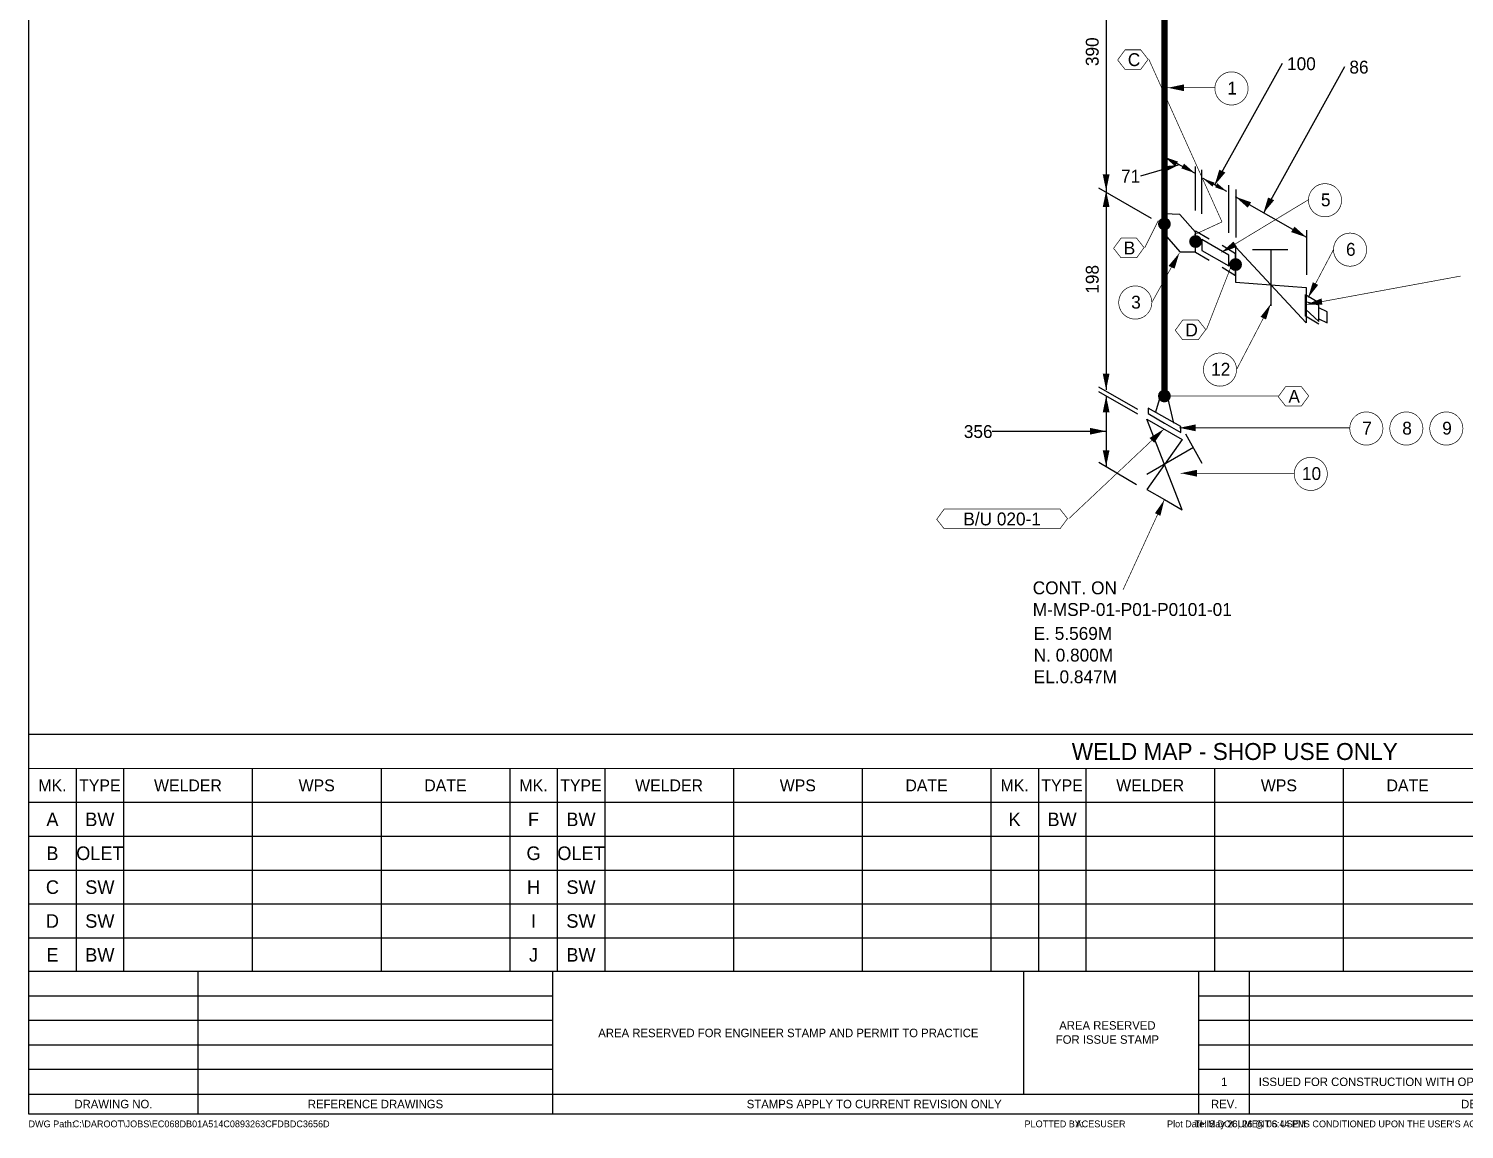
# Model space of a CAD drawing. Extents: x -4 to 431, y -3 to 272.
# Drawn here: x 0 to 211.9, y -2.3 to 160.2 of the extents above; entities that cross this region are included whole.
import ezdxf
from ezdxf.enums import TextEntityAlignment as Align

# ---------------------------------------------------------------- set-up
doc = ezdxf.new("R2010")
doc.units = 0
doc.header["$LTSCALE"] = 10
doc.layers.get('0').update_dxf_attribs({"lineweight": 0})
doc.layers.get('DEFPOINTS').update_dxf_attribs({"color": 9})
for name, color, linetype in [('BOM', 7, 'Continuous'), ('DIMENSION', 40, 'Continuous'), ('INTERNAL', 3, 'Continuous'), ('PIPE', 7, 'Continuous'), ('TEXT2', 3, 'Continuous'), ('Title Block', 255, 'Continuous'), ('TITLE BLOCK-TEXT', 12, 'Continuous'), ('WELDS', 7, 'Continuous')]:
    doc.layers.add(name, color=color, linetype=linetype)
doc.styles.add('framdcn', font='', dxfattribs={"height": 2.5})
doc.styles.add('Scovan Standard', font='', dxfattribs={"height": 2.5})
doc.styles.get("Standard").update_dxf_attribs({"font": ''})
doc.styles.get('framdcn').set_extended_font_data('Franklin Gothic Medium Cond')
doc.styles.get('Scovan Standard').set_extended_font_data('Franklin Gothic Medium Cond')
doc.styles.get('Standard').set_extended_font_data('Franklin Gothic Medium Cond')

# ---------------------------------------------------------------- blocks, each defined once
blk = doc.blocks.new('tt-sv-iso-db')
at = {"lineweight": 0}
blk.add_line((-421.89, -217.17), (-65.94, -217.17), dxfattribs=at)
for p, q in [((-414.89, -217.17), (-414.89, -247.17)), ((-407.89, -217.17), (-407.89, -247.17)), ((-388.89, -217.17), (-388.89, -247.17)), ((-369.89, -217.17), (-369.89, -247.17)), ((-350.89, -217.17), (-350.89, -247.17)), ((-343.89, -217.17), (-343.89, -247.17)), ((-336.89, -217.17), (-336.89, -247.17)), ((-317.89, -217.17), (-317.89, -247.17)), ((-298.89, -217.17), (-298.89, -247.17)), ((-279.89, -217.17), (-279.89, -247.17)), ((-272.89, -217.17), (-272.89, -247.17)), ((-265.89, -217.17), (-265.89, -247.17)), ((-246.89, -217.17), (-246.89, -247.17)), ((-227.89, -217.17), (-227.89, -247.17)), ((-421.89, -222.17), (-65.94, -222.17)), ((-421.89, -227.17), (-65.94, -227.17)), ((-421.89, -232.17), (-65.94, -232.17)), ((-421.89, -237.17), (-65.94, -237.17)), ((-421.89, -242.17), (-65.94, -242.17))]:
    blk.add_line(p, q)
at = {"color": 255}
blk.add_lwpolyline([(0, -212.17), (-421.89, -212.17)], dxfattribs=at)
at = {"layer": 'BOM', "color": 3, "style": 'framdcn'}
blk.add_text('WELD MAP - SHOP USE ONLY', height=2.5, dxfattribs=at).set_placement((-243.91, -214.67), align=Align.MIDDLE_CENTER)
at = {"layer": 'BOM', "style": 'framdcn'}
for s, p in [('MK.', (-418.39, -219.67)), ('TYPE', (-411.39, -219.67)), ('WELDER', (-398.39, -219.67)), ('WPS', (-379.39, -219.67)), ('DATE', (-360.39, -219.67)), ('MK.', (-347.39, -219.67)), ('TYPE', (-340.39, -219.67)), ('WELDER', (-327.39, -219.67)), ('WPS', (-308.39, -219.67)), ('DATE', (-289.39, -219.67)), ('MK.', (-276.39, -219.67)), ('TYPE', (-269.39, -219.67)), ('WELDER', (-256.39, -219.67)), ('WPS', (-237.39, -219.67)), ('DATE', (-218.39, -219.67))]:
    blk.add_text(s, height=1.75, dxfattribs=at).set_placement(p, align=Align.MIDDLE_CENTER)
at = {"layer": 'TITLE BLOCK-TEXT', "color": 210, "style": 'Scovan Standard'}
for tag, p in [('CN', (-57.69, -221.76)), ('MOD_NO', (-41.21, -221.76)), ('INSULATION', (-49.45, -229.02)), ('PAINT', (-16.49, -229.02)), ('LN', (-32.97, -236.28)), ('CLIENTDWGNO', (-32.97, -243.54))]:
    blk.add_attdef(tag, text='', height=2, dxfattribs=at).set_placement(p, align=Align.MIDDLE_CENTER)
at = {"layer": 'TITLE BLOCK-TEXT', "color": 210, "lineweight": 30, "flags": 104}
blk.add_attdef('WPS', text='', height=2, dxfattribs=at).set_placement((-16.43, -221.76), align=Align.MIDDLE_CENTER)
blk = doc.blocks.new('PADX-TBD')
at = {"layer": 'DEFPOINTS', "color": 9}
blk.add_line((293.73, 5.9), (293.73, 42.04), dxfattribs=at)
at = {"layer": 'Title Block', "color": 255}
for p, q in [((0, 0), (0, 536.37)), ((843.77, 42.04), (0, 42.04)), ((154.7, 0), (154.7, 42.04)), ((345.33, 0), (345.33, 42.04)), ((0, 5.9), (574.82, 5.9)), ((843.77, 0), (0, 0))]:
    blk.add_line(p, q, dxfattribs=at)
at = {"layer": 'Title Block', "color": 9}
for p, q in [((50, 0), (50, 42.04)), ((360.35, 0), (360.35, 42.04)), ((154.7, 34.81), (0, 34.81)), ((574.82, 34.81), (345.33, 34.81)), ((154.7, 27.58), (0, 27.58)), ((574.82, 27.58), (345.33, 27.58)), ((154.7, 20.35), (0, 20.35)), ((574.82, 20.35), (345.33, 20.35)), ((154.7, 13.13), (0, 13.13)), ((574.82, 13.13), (345.33, 13.13))]:
    blk.add_line(p, q, dxfattribs=at)
at = {"layer": 'DEFPOINTS', "color": 9, "style": 'Scovan Standard'}
blk.add_text('AREA RESERVED FOR ENGINEER STAMP AND PERMIT TO PRACTICE', height=2.5, dxfattribs=at).set_placement((224.21, 23.95), align=Align.MIDDLE_CENTER)
at = {"layer": 'DEFPOINTS', "color": 9, "insert": (336.43, 27.42), "char_height": 2.5, "attachment_point": 3, "style": 'Scovan Standard'}
blk.add_mtext_dynamic_manual_height_columns('\\pxqc;AREA RESERVED FOR ISSUE STAMP', width=36.1208, gutter_width=12.5, heights=[0], dxfattribs=at)
at = {"layer": 'TITLE BLOCK-TEXT', "color": 7, "style": 'Scovan Standard'}
for s, p in [('DRAWING NO.', (25, 2.95)), ('REFERENCE DRAWINGS', (102.35, 2.95)), ('REV.', (352.84, 2.95)), ('DESCRIPTION', (434.19, 2.95))]:
    blk.add_text(s, height=2.5, dxfattribs=at).set_placement(p, align=Align.MIDDLE)
blk.add_text('STAMPS APPLY TO CURRENT REVISION ONLY ', height=2.5, dxfattribs=at).set_placement((250.01, 2.95), align=Align.MIDDLE_CENTER)
at = {"layer": 'TITLE BLOCK-TEXT', "color": 12, "style": 'Scovan Standard'}
for s, p in [('DWG Path:', (-0.06, -2.9)), ('PLOTTED BY:', (293.91, -2.9)), ('Plot Date:', (335.98, -2.9))]:
    blk.add_text(s, height=2, dxfattribs=at).set_placement(p, align=Align.MIDDLE_LEFT)
blk.add_text("THIS DOCUMENT'S USE IS CONDITIONED UPON THE USER'S AGREEMENT NOT TO USE, DISCLOSE OR OTHERWISE DISSEMINATE DOCUMENT, IN WHOLE OR IN PART, FOR ANY PURPOSE EXCEPT AS SPECIFICALLY INTENDED BY SCOVAN INC. ANY PRINTED VERSION OF THIS DOCUMENT IS A COPY AND IS NOT A REPRESENTATION OF THE ORIGINALLY AUTHENTICATED DOCUMENT.", height=2, dxfattribs=at).set_placement((843.77, -2.9), align=Align.MIDDLE_RIGHT)
at = {"layer": 'TITLE BLOCK-TEXT', "color": 12, "style": 'Scovan Standard', "flags": 8}
for tag, p in [('REF_5', (25, 38.42)), ('REV_5', (352.84, 38.42)), ('PROJECT5', (504.32, 38.42)), ('DATE5', (525.83, 38.42)), ('BY5', (542.96, 38.42)), ('CHK5', (555.71, 38.42)), ('PE5', (568.45, 38.42)), ('REF_4', (25, 31.19)), ('REV_4', (352.84, 31.19)), ('PROJECT4', (504.32, 31.19)), ('DATE4', (525.83, 31.19)), ('BY4', (542.96, 31.19)), ('CHK4', (555.71, 31.19)), ('PE4', (568.45, 31.19)), ('REF_3', (25, 23.97)), ('REV_3', (352.84, 23.97)), ('PROJECT3', (504.32, 23.97)), ('DATE3', (525.83, 23.97)), ('BY3', (542.96, 23.97)), ('CHK3', (555.71, 23.97)), ('PE3', (568.45, 23.97)), ('REF_2', (25, 16.74)), ('REV_2', (352.84, 16.74)), ('PROJECT2', (504.32, 16.74)), ('DATE2', (525.83, 16.74)), ('BY2', (542.96, 16.74)), ('CHK2', (555.71, 16.74)), ('PE2', (568.45, 16.74)), ('REF_1', (25, 9.51)), ('REV_1', (352.84, 9.51)), ('PROJECT1', (504.32, 9.51)), ('DATE1', (525.83, 9.51)), ('BY1', (542.96, 9.51)), ('CHK1', (555.71, 9.51)), ('PE1', (568.45, 9.51))]:
    blk.add_attdef(tag, text='', height=2.5, dxfattribs=at).set_placement(p, align=Align.MIDDLE_CENTER)
for tag, height, p in [('REF_5_DESC', 2.5, (52.27, 38.42)), ('REV_5_DESC', 2.5, (363.04, 38.42)), ('REF_4_DESC', 2.5, (52.27, 31.19)), ('REV_4_DESC', 2.5, (363.04, 31.19)), ('REF_3_DESC', 2.5, (52.27, 23.97)), ('REV_3_DESC', 2.5, (363.04, 23.97)), ('REF_2_DESC', 2.5, (52.27, 16.74)), ('REV_2_DESC', 2.5, (363.04, 16.74)), ('REF_1_DESC', 2.5, (52.27, 9.51)), ('REV_1_DESC', 2.5, (363.04, 9.51)), ('PATH', 2, (13, -2.9)), ('USER_PLOTTED', 2, (309, -2.9)), ('PLOT_DATE', 2, (348, -2.9))]:
    blk.add_attdef(tag, text='', height=height, dxfattribs=at).set_placement(p, align=Align.MIDDLE_LEFT)
at = {"layer": 'TITLE BLOCK-TEXT', "color": 12, "style": 'Scovan Standard'}
for tag, p in [('TITLE1', (747.45, 37.28)), ('LSD', (747.45, 31.28)), ('TITLE2', (747.45, 25.28)), ('TITLE3', (747.45, 19.28)), ('CLIENTDRAWINGNO', (686.57, 5.99)), ('RN', (838.5, 5.99))]:
    blk.add_attdef(tag, text='', height=4, dxfattribs=at).set_placement(p, align=Align.MIDDLE_CENTER)
at = {"layer": 'TITLE BLOCK-TEXT', "color": 210, "style": 'Scovan Standard', "flags": 8}
blk.add_attdef('DWGNO', text='', height=4, dxfattribs=at).set_placement((777.51, 5.99), align=Align.MIDDLE_CENTER)
blk = doc.blocks.new('block1')
at = {"layer": 'TEXT2'}
blk.add_hatch(color=256, dxfattribs=at).paths.add_polyline_path([(0, 0), (-0.6, -2.4), (-1.4, -2)])
at = {"layer": 'TEXT2', "linetype": 'ByBlock', "const_width": 0.1, "flags": 128}
blk.add_lwpolyline([(-6.1, -13.3), (0, 0)], dxfattribs=at)
blk = doc.blocks.new('block2')
at = {"layer": 'TEXT2', "style": 'framdcn'}
for s, p in [('E. 5.569M', (0, 0)), ('N. 0.800M', (0, -3.2)), ('EL.0.847M', (0, -6.4))]:
    blk.add_text(s, height=1.9, dxfattribs=at).set_placement(p)
blk = doc.blocks.new('block3')
at = {"layer": 'TEXT2'}
blk.add_hatch(color=256, dxfattribs=at).paths.add_polyline_path([(0, 0), (2.4, 0.5), (2.4, -0.5)])
at = {"layer": 'TEXT2', "linetype": 'ByBlock', "const_width": 0.1, "flags": 128}
blk.add_lwpolyline([(16.8, 0), (0, 0)], dxfattribs=at)
blk = doc.blocks.new('block4')
at = {"layer": 'TEXT2'}
blk.add_hatch(color=256, dxfattribs=at).paths.add_polyline_path([(0, 0), (2.4, 0.5), (2.4, -0.5)])
at = {"layer": 'TEXT2', "linetype": 'ByBlock', "const_width": 0.1, "flags": 128}
blk.add_lwpolyline([(25.2, 0), (0, 0)], dxfattribs=at)
blk = doc.blocks.new('block5')
at = {"layer": 'TEXT2'}
blk.add_hatch(color=256, dxfattribs=at).paths.add_polyline_path([(0, 0), (-0.7, -2.3), (-1.6, -1.9)])
at = {"layer": 'TEXT2', "linetype": 'ByBlock', "const_width": 0.1, "flags": 128}
blk.add_lwpolyline([(-4, -7.2), (0, 0)], dxfattribs=at)
blk = doc.blocks.new('block6')
at = {"layer": 'TEXT2'}
blk.add_hatch(color=256, dxfattribs=at).paths.add_polyline_path([(0, 0), (1.8, 1.6), (2.3, 0.8)])
at = {"layer": 'TEXT2', "linetype": 'ByBlock', "const_width": 0.1, "flags": 128}
blk.add_lwpolyline([(12.9, 7.8), (0, 0)], dxfattribs=at)
blk = doc.blocks.new('block7')
at = {"layer": 'TEXT2'}
blk.add_hatch(color=256, dxfattribs=at).paths.add_polyline_path([(0, 0), (-0.7, -2.3), (-1.5, -1.9)])
at = {"layer": 'TEXT2', "linetype": 'ByBlock', "const_width": 0.1, "flags": 128}
blk.add_lwpolyline([(-5, -9.6), (0, 0)], dxfattribs=at)
blk = doc.blocks.new('block8')
at = {"layer": 'TEXT2'}
blk.add_hatch(color=256, dxfattribs=at).paths.add_polyline_path([(0, 0), (2.3, 0.9), (2.4, 0)])
at = {"layer": 'TEXT2', "linetype": 'ByBlock', "const_width": 0.1, "flags": 128}
blk.add_lwpolyline([(22.8, 4.2), (0, 0)], dxfattribs=at)
blk = doc.blocks.new('block10')
at = {"layer": 'TEXT2'}
blk.add_hatch(color=256, dxfattribs=at).paths.add_polyline_path([(0, 0), (0.7, 2.3), (1.5, 1.9)])
at = {"layer": 'TEXT2', "linetype": 'ByBlock', "const_width": 0.1, "flags": 128}
blk.add_lwpolyline([(3.8, 7.2), (0, 0)], dxfattribs=at)
blk = doc.blocks.new('block11')
at = {"layer": 'TEXT2'}
blk.add_hatch(color=256, dxfattribs=at).paths.add_polyline_path([(0, 0), (2.4, 0.5), (2.4, -0.5)])
at = {"layer": 'TEXT2', "linetype": 'ByBlock', "const_width": 0.1, "flags": 128}
blk.add_lwpolyline([(7, 0), (0, 0)], dxfattribs=at)
blk = doc.blocks.new('block24')
at = {"layer": 'PIPE', "linetype": 'ByBlock', "flags": 128}
for points in [[(-2.6, 11.9), (2.6, 8.9)], [(2.6, -1.5), (-2.6, 11.9)], [(2.6, 8.9), (-2.6, 1.5)], [(3.1, 9.7), (5.5, 5.4)], [(4.3, 7.7), (-2.6, 3.7)], [(-2.6, 1.5), (0, 0)], [(0, 0), (2.6, -1.5)]]:
    blk.add_lwpolyline(points, dxfattribs=at)
at = {"flags": 1}
for tag in ['Tag', 'UCI', 'Pipe Ref', 'Description', 'Key']:
    blk.add_attdef(tag, (0, 0), '', height=1, dxfattribs=at)
blk = doc.blocks.new('block25')
at = {"layer": 'PIPE', "linetype": 'ByBlock', "flags": 128}
for points in [[(-0.5, 4.4), (-1.3, 1.6)], [(0.5, 3.8), (-0.5, 4.4)], [(-2.4, 2.2), (-2.4, 1.4)], [(2.4, -0.5), (-2.4, 2.2)], [(1.4, 0), (0.5, 3.8)], [(-2.4, 1.4), (0, 0)], [(0, 0), (2.4, -1.4)], [(2.4, -1.4), (2.4, -0.5)]]:
    blk.add_lwpolyline(points, dxfattribs=at)
at = {"flags": 1}
for tag in ['Tag', 'UCI', 'Pipe Ref', 'Description', 'Key']:
    blk.add_attdef(tag, (0, 0), '', height=1, dxfattribs=at)
blk = doc.blocks.new('block26')
at = {"layer": 'PIPE', "linetype": 'ByBlock', "const_width": 0.95, "flags": 128}
blk.add_lwpolyline([(0, 25.4), (0, 0)], dxfattribs=at)
at = {"flags": 1}
for tag in ['Tag', 'UCI', 'Pipe Ref', 'Description', 'Key']:
    blk.add_attdef(tag, (0, 0), '', height=1, dxfattribs=at)
blk = doc.blocks.new('block27')
at = {"layer": 'PIPE', "linetype": 'ByBlock', "flags": 128}
for points in [[(0, 1.5), (0, 0)], [(2.3, 1.4), (0, 1.5)], [(0, 0), (0, -1.5)], [(4.6, -1.2), (2.3, 1.4)], [(0, -1.5), (2.3, -4.1)], [(4.6, -1), (6.6, -2.2)], [(4.6, -4.2), (4.6, -1)], [(4.6, -4.1), (4.6, -1.2)], [(2.3, -4.1), (4.6, -4.1)], [(6.6, -5.4), (4.6, -4.2)]]:
    blk.add_lwpolyline(points, dxfattribs=at)
at = {"flags": 1}
for tag in ['Tag', 'UCI', 'Pipe Ref', 'Description', 'Key']:
    blk.add_attdef(tag, (0, 0), '', height=1, dxfattribs=at)
blk = doc.blocks.new('block28')
at = {"layer": 'PIPE', "linetype": 'ByBlock', "flags": 128}
for points in [[(0, 0.8), (0, 0)], [(4, -1.5), (0, 0.8)], [(0, 0), (0, -0.8)], [(0, -0.8), (4, -3.1)], [(4, -3.1), (4, -1.5)]]:
    blk.add_lwpolyline(points, dxfattribs=at)
at = {"flags": 1}
for tag in ['Tag', 'UCI', 'Pipe Ref', 'Description', 'Key']:
    blk.add_attdef(tag, (0, 0), '', height=1, dxfattribs=at)
blk = doc.blocks.new('block29')
at = {"layer": 'PIPE', "linetype": 'ByBlock', "flags": 128}
for points in [[(2, -1.2), (0, 0)], [(2, -0.2), (2, -2.8)], [(12.4, -11.4), (2, -0.2)], [(2, -4.4), (2, -1.2)], [(9.7, -0.6), (4.5, -0.6)], [(7.2, -0.6), (7.2, -8.9)], [(0, -3.2), (2, -4.4)], [(2, -2.8), (2, -5.4)], [(2, -5.4), (12.4, -6.2)], [(12.4, -6.2), (12.4, -11.4)], [(12.3, -7.2), (14.3, -8.4)], [(12.3, -10.4), (12.3, -7.2)], [(14.3, -11.6), (12.3, -10.4)]]:
    blk.add_lwpolyline(points, dxfattribs=at)
at = {"flags": 1}
for tag in ['Tag', 'UCI', 'Pipe Ref', 'Description', 'Key']:
    blk.add_attdef(tag, (0, 0), '', height=1, dxfattribs=at)
blk = doc.blocks.new('block30')
at = {"layer": 'PIPE', "linetype": 'ByBlock', "flags": 128}
for points in [[(0, 0.5), (0, 0)], [(2, 0), (0, 0.5)], [(0, 0), (0, -0.6)], [(2, -2.4), (2, 0)], [(0, -0.6), (2, -2.4)], [(3.2, -1), (2, -0.4)], [(2, -2), (3.2, -2.6)], [(3.2, -2.6), (3.2, -1)]]:
    blk.add_lwpolyline(points, dxfattribs=at)
at = {"flags": 1}
for tag in ['Tag', 'UCI', 'Pipe Ref', 'Description', 'Key']:
    blk.add_attdef(tag, (0, 0), '', height=1, dxfattribs=at)
blk = doc.blocks.new('block31')
at = {"layer": 'PIPE', "linetype": 'ByBlock', "const_width": 0.95, "flags": 128}
blk.add_lwpolyline([(0, 32.4), (0, 0)], dxfattribs=at)
at = {"flags": 1}
for tag in ['Tag', 'UCI', 'Pipe Ref', 'Description', 'Key']:
    blk.add_attdef(tag, (0, 0), '', height=1, dxfattribs=at)
blk = doc.blocks.new('block42')
at = {"layer": 'WELDS'}
h = blk.add_hatch(color=256, dxfattribs=at)
edge = h.paths.add_edge_path(flags=0)
edge.add_arc((0, 0), 0.95, 0, 360)
at = {"flags": 1}
for tag in ['Tag', 'UCI', 'Pipe Ref', 'Description', 'Key']:
    blk.add_attdef(tag, (0, 0), '', height=1, dxfattribs=at)
blk = doc.blocks.new('block43')
at = {"layer": 'WELDS'}
h = blk.add_hatch(color=256, dxfattribs=at)
edge = h.paths.add_edge_path(flags=0)
edge.add_arc((0, 0), 0.95, 0, 360)
at = {"flags": 1}
for tag in ['Tag', 'UCI', 'Pipe Ref', 'Description', 'Key']:
    blk.add_attdef(tag, (0, 0), '', height=1, dxfattribs=at)
blk = doc.blocks.new('block44')
at = {"layer": 'WELDS'}
h = blk.add_hatch(color=256, dxfattribs=at)
edge = h.paths.add_edge_path(flags=0)
edge.add_arc((0, 0), 0.95, 0, 360)
at = {"flags": 1}
for tag in ['Tag', 'UCI', 'Pipe Ref', 'Description', 'Key']:
    blk.add_attdef(tag, (0, 0), '', height=1, dxfattribs=at)
blk = doc.blocks.new('block45')
at = {"layer": 'WELDS'}
h = blk.add_hatch(color=256, dxfattribs=at)
edge = h.paths.add_edge_path(flags=0)
edge.add_arc((0, 0), 0.95, 0, 360)
at = {"flags": 1}
for tag in ['Tag', 'UCI', 'Pipe Ref', 'Description', 'Key']:
    blk.add_attdef(tag, (0, 0), '', height=1, dxfattribs=at)

msp = doc.modelspace()

# ---------------------------------------------------------------- hatches: boundary and pattern name
at = {"layer": 'DIMENSION'}
for points in [[(169.7, 140.1), (167.5, 139), (167.3, 139.9)], [(167.6, 141.3), (169.6, 140.6), (169.2, 139.9)], [(172.1, 138.9), (170.1, 139.6), (170.5, 140.3)], [(159, 136.3), (158.5, 138.7), (159.5, 138.7)], [(173.3, 138.1), (175, 137.5), (174.7, 136.9)], [(175, 137.1), (175.7, 139.4), (176.6, 139)], [(159, 136.3), (159.5, 133.9), (158.5, 133.9)], [(176.8, 136.2), (175.1, 136.8), (175.4, 137.4)], [(178.1, 135.4), (180.4, 134.6), (179.9, 133.8)], [(182.2, 133), (182.9, 135.3), (183.8, 134.9)], [(188.6, 129.4), (186.3, 130.2), (186.8, 131)], [(159, 106.9), (158.5, 109.3), (159.5, 109.3)], [(159, 106), (159.5, 103.6), (158.5, 103.6)], [(159, 100.8), (156.6, 100.3), (156.6, 101.3)], [(159, 95.6), (158.5, 98), (159.5, 98)]]:
    msp.add_hatch(color=256, dxfattribs=at).paths.add_polyline_path(points)
at = {"layer": 'INTERNAL'}
msp.add_hatch(color=256, dxfattribs=at).paths.add_polyline_path([(167.5, 101.1), (166.1, 99.1), (165.4, 99.8)])

# ---------------------------------------------------------------- linework, layer by layer
at = {"layer": 'DIMENSION', "linetype": 'ByBlock', "flags": 128}
for points in [[(159, 177.7), (159, 136.3)], [(185, 155.1), (175, 137.1)], [(194.2, 154.6), (182.2, 133)], [(167.6, 140.2), (167.6, 142.6)], [(164.1, 138.5), (169.7, 140.1)], [(172.1, 138.9), (167.6, 141.3)], [(172.2, 133.4), (172.2, 139.9)], [(173.1, 132.9), (173.1, 139.4)], [(176.8, 136.2), (173.3, 138.1)], [(165.7, 132.2), (157.9, 136.7)], [(159, 136.3), (159, 106.9)], [(177.1, 130.1), (177.1, 137.1)], [(178.2, 129.4), (178.2, 136.5)], [(188.6, 129.4), (178.1, 135.4)], [(188.6, 123.9), (188.6, 130.5)], [(163.7, 104), (157.9, 107.3)], [(163.7, 103.3), (157.9, 106.6)], [(159, 106), (159, 95.6)], [(142.2, 100.8), (159, 100.8)], [(163.5, 92.9), (157.9, 96.2)]]:
    msp.add_lwpolyline(points, dxfattribs=at)
at = {"layer": 'INTERNAL', "linetype": 'ByBlock', "const_width": 0.1, "flags": 128}
msp.add_lwpolyline([(153.5, 87.9), (167.5, 101.1)], dxfattribs=at)
msp.add_lwpolyline([(135.1, 86.4), (134, 87.8), (135.1, 89.3), (152.2, 89.3), (153.3, 87.9), (152.2, 86.4)], close=True, dxfattribs=at)
at = {"layer": 'TEXT2', "color": 20, "linetype": 'ByBlock', "const_width": 0.1, "flags": 128}
for points in [[(161.8, 154.2), (160.7, 155.6), (161.8, 157.1), (164.1, 157.1), (165.2, 155.7), (164.1, 154.2)], [(161.2, 126.4), (160.1, 127.8), (161.2, 129.3), (163.5, 129.3), (164.6, 127.9), (163.5, 126.4)], [(170.3, 114.3), (169.2, 115.7), (170.3, 117.2), (172.6, 117.2), (173.7, 115.8), (172.6, 114.3)], [(185.5, 104.5), (184.4, 105.9), (185.5, 107.4), (187.8, 107.4), (188.9, 106), (187.8, 104.5)]]:
    msp.add_lwpolyline(points, close=True, dxfattribs=at)
at = {"layer": 'TEXT2', "linetype": 'ByBlock', "const_width": 0.1, "flags": 128}
for points in [[(165.3, 155.7), (176.1, 131.7)], [(164.7, 127.9), (166.7, 131.9)], [(176.1, 131.7), (172, 129.8)], [(173.8, 115.8), (177.9, 126.3)], [(184.4, 106), (167.6, 106)]]:
    msp.add_lwpolyline(points, dxfattribs=at)
for points in [[(179.91, 150.97), (179.8, 150.56), (179.62, 150.18), (179.38, 149.83), (179.07, 149.52), (178.72, 149.28), (178.34, 149.1), (177.93, 148.99), (177.5, 148.95), (177.07, 148.99), (176.66, 149.1), (176.28, 149.28), (175.93, 149.52), (175.62, 149.83), (175.38, 150.18), (175.2, 150.56), (175.09, 150.97), (175.05, 151.4), (175.09, 151.83), (175.2, 152.24), (175.38, 152.62), (175.62, 152.97), (175.93, 153.28), (176.28, 153.52), (176.66, 153.7), (177.07, 153.81), (177.5, 153.85), (177.93, 153.81), (178.34, 153.7), (178.72, 153.52), (179.07, 153.28), (179.38, 152.97), (179.62, 152.62), (179.8, 152.24), (179.91, 151.83), (179.95, 151.4)], [(193.71, 134.47), (193.6, 134.06), (193.42, 133.68), (193.18, 133.33), (192.87, 133.02), (192.53, 132.78), (192.14, 132.6), (191.73, 132.49), (191.3, 132.45), (190.87, 132.49), (190.46, 132.6), (190.07, 132.78), (189.73, 133.02), (189.42, 133.33), (189.18, 133.68), (189, 134.06), (188.89, 134.47), (188.85, 134.9), (188.89, 135.33), (189, 135.74), (189.18, 136.12), (189.42, 136.47), (189.73, 136.78), (190.07, 137.02), (190.46, 137.2), (190.87, 137.31), (191.3, 137.35), (191.73, 137.31), (192.14, 137.2), (192.53, 137.02), (192.87, 136.78), (193.18, 136.47), (193.42, 136.12), (193.6, 135.74), (193.71, 135.33), (193.75, 134.9)], [(197.41, 127.17), (197.3, 126.76), (197.12, 126.38), (196.88, 126.03), (196.57, 125.72), (196.22, 125.48), (195.84, 125.3), (195.43, 125.19), (195, 125.15), (194.57, 125.19), (194.16, 125.3), (193.78, 125.48), (193.43, 125.72), (193.12, 126.03), (192.88, 126.38), (192.7, 126.76), (192.59, 127.17), (192.55, 127.6), (192.59, 128.03), (192.7, 128.44), (192.88, 128.82), (193.12, 129.17), (193.43, 129.48), (193.78, 129.72), (194.16, 129.9), (194.57, 130.01), (195, 130.05), (195.43, 130.01), (195.84, 129.9), (196.22, 129.72), (196.57, 129.48), (196.88, 129.17), (197.12, 128.82), (197.3, 128.44), (197.41, 128.03), (197.45, 127.6)], [(165.71, 119.37), (165.6, 118.96), (165.42, 118.58), (165.18, 118.23), (164.87, 117.92), (164.53, 117.68), (164.14, 117.5), (163.73, 117.39), (163.3, 117.35), (162.87, 117.39), (162.46, 117.5), (162.07, 117.68), (161.73, 117.92), (161.42, 118.23), (161.18, 118.58), (161, 118.96), (160.89, 119.37), (160.85, 119.8), (160.89, 120.23), (161, 120.64), (161.18, 121.03), (161.42, 121.37), (161.73, 121.68), (162.07, 121.92), (162.46, 122.1), (162.87, 122.21), (163.3, 122.25), (163.73, 122.21), (164.14, 122.1), (164.53, 121.92), (164.87, 121.68), (165.18, 121.37), (165.42, 121.03), (165.6, 120.64), (165.71, 120.23), (165.75, 119.8)], [(178.21, 109.47), (178.1, 109.06), (177.92, 108.67), (177.68, 108.33), (177.37, 108.02), (177.03, 107.78), (176.64, 107.6), (176.23, 107.49), (175.8, 107.45), (175.37, 107.49), (174.96, 107.6), (174.57, 107.78), (174.23, 108.02), (173.92, 108.33), (173.68, 108.67), (173.5, 109.06), (173.39, 109.47), (173.35, 109.9), (173.39, 110.33), (173.5, 110.74), (173.68, 111.12), (173.92, 111.47), (174.23, 111.78), (174.57, 112.02), (174.96, 112.2), (175.37, 112.31), (175.8, 112.35), (176.23, 112.31), (176.64, 112.2), (177.03, 112.02), (177.37, 111.78), (177.68, 111.47), (177.92, 111.12), (178.1, 110.74), (178.21, 110.33), (178.25, 109.9)], [(199.81, 100.77), (199.7, 100.36), (199.52, 99.98), (199.28, 99.63), (198.97, 99.32), (198.62, 99.08), (198.24, 98.9), (197.83, 98.79), (197.4, 98.75), (196.97, 98.79), (196.56, 98.9), (196.18, 99.08), (195.83, 99.32), (195.52, 99.63), (195.28, 99.98), (195.1, 100.36), (194.99, 100.77), (194.95, 101.2), (194.99, 101.63), (195.1, 102.04), (195.28, 102.42), (195.52, 102.77), (195.83, 103.08), (196.18, 103.32), (196.56, 103.5), (196.97, 103.61), (197.4, 103.65), (197.83, 103.61), (198.24, 103.5), (198.62, 103.32), (198.97, 103.08), (199.28, 102.77), (199.52, 102.42), (199.7, 102.04), (199.81, 101.63), (199.85, 101.2)], [(205.71, 100.77), (205.6, 100.36), (205.42, 99.98), (205.18, 99.63), (204.87, 99.32), (204.53, 99.08), (204.14, 98.9), (203.73, 98.79), (203.3, 98.75), (202.87, 98.79), (202.46, 98.9), (202.07, 99.08), (201.73, 99.32), (201.42, 99.63), (201.18, 99.98), (201, 100.36), (200.89, 100.77), (200.85, 101.2), (200.89, 101.63), (201, 102.04), (201.18, 102.42), (201.42, 102.77), (201.73, 103.08), (202.07, 103.32), (202.46, 103.5), (202.87, 103.61), (203.3, 103.65), (203.73, 103.61), (204.14, 103.5), (204.53, 103.32), (204.87, 103.08), (205.18, 102.77), (205.42, 102.42), (205.6, 102.04), (205.71, 101.63), (205.75, 101.2)], [(211.61, 100.77), (211.5, 100.36), (211.32, 99.98), (211.08, 99.63), (210.77, 99.32), (210.43, 99.08), (210.04, 98.9), (209.63, 98.79), (209.2, 98.75), (208.77, 98.79), (208.36, 98.9), (207.97, 99.08), (207.63, 99.32), (207.32, 99.63), (207.08, 99.98), (206.9, 100.36), (206.79, 100.77), (206.75, 101.2), (206.79, 101.63), (206.9, 102.04), (207.08, 102.42), (207.32, 102.77), (207.63, 103.08), (207.97, 103.32), (208.36, 103.5), (208.77, 103.61), (209.2, 103.65), (209.63, 103.61), (210.04, 103.5), (210.43, 103.32), (210.77, 103.08), (211.08, 102.77), (211.32, 102.42), (211.5, 102.04), (211.61, 101.63), (211.65, 101.2)], [(191.61, 94.07), (191.5, 93.66), (191.32, 93.28), (191.08, 92.93), (190.77, 92.62), (190.43, 92.38), (190.04, 92.2), (189.63, 92.09), (189.2, 92.05), (188.77, 92.09), (188.36, 92.2), (187.97, 92.38), (187.63, 92.62), (187.32, 92.93), (187.08, 93.28), (186.9, 93.66), (186.79, 94.07), (186.75, 94.5), (186.79, 94.93), (186.9, 95.34), (187.08, 95.73), (187.32, 96.07), (187.63, 96.38), (187.97, 96.62), (188.36, 96.8), (188.77, 96.91), (189.2, 96.95), (189.63, 96.91), (190.04, 96.8), (190.43, 96.62), (190.77, 96.38), (191.08, 96.07), (191.32, 95.73), (191.5, 95.34), (191.61, 94.93), (191.65, 94.5)]]:
    msp.add_lwpolyline(points, close=True, dxfattribs=at)

# ---------------------------------------------------------------- block references
ref = msp.add_blockref('PADX-TBD', (0, 0), dxfattribs=dict(xscale=0.5, yscale=0.5, zscale=0.5))
ref.add_attrib('REV_1', '1', dxfattribs={"layer": 'TITLE BLOCK-TEXT', "color": 12, "height": 1.25, "style": 'Scovan Standard'}).set_placement((176.42, 4.76), align=Align.MIDDLE_CENTER)
ref.add_attrib('REV_1_DESC', 'ISSUED FOR CONSTRUCTION WITH OPTION(S) 3, 9', dxfattribs={"layer": 'TITLE BLOCK-TEXT', "color": 12, "height": 1.25, "style": 'Scovan Standard'}).set_placement((181.52, 4.76), align=Align.MIDDLE_LEFT)
ref.add_attrib('PATH', 'C:\\DAROOT\\JOBS\\EC068DB01A514C0893263CFDBDC3656D', dxfattribs={"layer": 'TITLE BLOCK-TEXT', "color": 12, "height": 1, "style": 'Scovan Standard'}).set_placement((6.5, -1.45), align=Align.MIDDLE_LEFT)
ref.add_attrib('USER_PLOTTED', 'ACESUSER', dxfattribs={"layer": 'TITLE BLOCK-TEXT', "color": 12, "height": 1, "style": 'Scovan Standard'}).set_placement((154.5, -1.45), align=Align.MIDDLE_LEFT)
ref.add_attrib('PLOT_DATE', 'May 26, 26 @ 06:44 PM', dxfattribs={"layer": 'TITLE BLOCK-TEXT', "color": 12, "height": 1, "style": 'Scovan Standard'}).set_placement((174, -1.45), align=Align.MIDDLE_LEFT)
at = {"layer": 'BOM'}
msp.add_blockref('tt-sv-iso-db', (421.89, 268.19), dxfattribs=at)
at = {"layer": 'PIPE'}
for name, p in [('block31', (167.6, 131.4)), ('block26', (167.6, 106)), ('block27', (167.6, 131.4)), ('block28', (173.1, 128.3)), ('block29', (176.1, 128.2)), ('block30', (188.4, 119.4)), ('block25', (167.6, 102)), ('block24', (167.6, 90.7))]:
    msp.add_blockref(name, p, dxfattribs=at)
at = {"layer": 'TEXT2'}
for name, p in [('block11', (168.1, 151.5)), ('block6', (176, 127.2)), ('block5', (169.8, 127.1)), ('block10', (188.8, 120.5)), ('block8', (188.5, 119.5)), ('block7', (183.3, 119.6)), ('block4', (169.8, 101.3)), ('block3', (170, 94.6)), ('block1', (167.6, 90.7)), ('block2', (148.31, 70))]:
    msp.add_blockref(name, p, dxfattribs=at)
at = {"layer": 'WELDS'}
for name, p in [('block43', (167.6, 131.4)), ('block44', (172.2, 128.8)), ('block45', (178.1, 125.4)), ('block42', (167.6, 106))]:
    msp.add_blockref(name, p, dxfattribs=at)

# ---------------------------------------------------------------- texts
at = {"layer": 'BOM', "color": 0, "style": 'framdcn'}
for s, p in [('A', (3.5, 42.5)), ('BW', (10.5, 42.5)), ('F', (74.5, 42.5)), ('BW', (81.5, 42.5)), ('K', (145.5, 42.5)), ('BW', (152.5, 42.5)), ('B', (3.5, 37.5)), ('OLET', (10.5, 37.5)), ('G', (74.5, 37.5)), ('OLET', (81.5, 37.5)), ('C', (3.5, 32.5)), ('SW', (10.5, 32.5)), ('H', (74.5, 32.5)), ('SW', (81.5, 32.5)), ('D', (3.5, 27.5)), ('SW', (10.5, 27.5)), ('I', (74.5, 27.5)), ('SW', (81.5, 27.5)), ('E', (3.5, 22.5)), ('BW', (10.5, 22.5)), ('J', (74.5, 22.5)), ('BW', (81.5, 22.5))]:
    msp.add_text(s, height=2, dxfattribs=at).set_placement(p, align=Align.CENTER)
at = {"layer": 'DIMENSION', "style": 'framdcn'}
for s, p in [('390', (157.9, 154.7)), ('198', (157.9, 121.1))]:
    msp.add_text(s, height=1.9, rotation=90, dxfattribs=at).set_placement(p)
for s, p in [('100', (185.7, 154.1)), ('86', (194.9, 153.6)), ('71', (161.2, 137.5)), ('356', (138, 99.8))]:
    msp.add_text(s, height=1.9, dxfattribs=at).set_placement(p)
at = {"layer": 'INTERNAL', "style": 'framdcn'}
msp.add_text('B/U 020-1', height=1.9, dxfattribs=at).set_placement((143.65, 87.85), align=Align.MIDDLE_CENTER)
at = {"layer": 'TEXT2', "style": 'framdcn'}
for s, p in [('C', (162.2, 154.7)), ('1', (176.9, 150.5)), ('5', (190.7, 134)), ('B', (161.6, 126.9)), ('6', (194.4, 126.7)), ('3', (162.7, 118.9)), ('D', (170.7, 114.8)), ('12', (174.5, 109)), ('A', (185.9, 105)), ('7', (196.8, 100.3)), ('8', (202.7, 100.3)), ('9', (208.6, 100.3)), ('10', (187.9, 93.6)), ('CONT. ON', (148.17, 76.73)), ('M-MSP-01-P01-P0101-01', (148.17, 73.53))]:
    msp.add_text(s, height=1.9, dxfattribs=at).set_placement(p)

doc.saveas('drawing.dxf')
